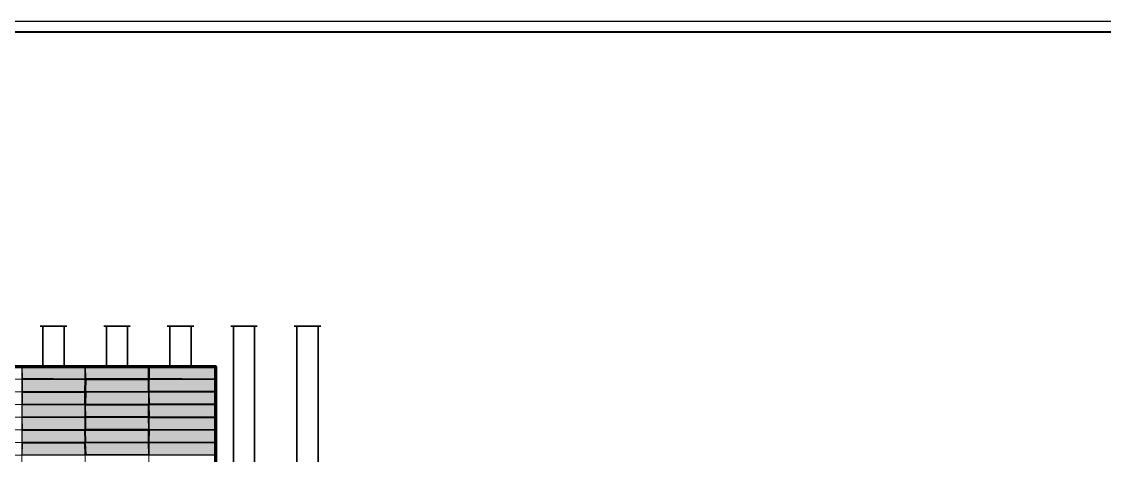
# Model space of a CAD drawing. Extents: x -50000 to 1632000, y -47600 to 308800.
# Drawn here: x 125987 to 228308, y 267783 to 308800 of the extents above; entities that cross this region are included whole.
import ezdxf

# ---------------------------------------------------------------- set-up
doc = ezdxf.new("R2010")
doc.units = 0
doc.header["$MEASUREMENT"] = 0
doc.layers.get('Defpoints').update_dxf_attribs({"color": 6})
doc.layers.add('1', color=7, linetype='Continuous')

msp = doc.modelspace()

# ---------------------------------------------------------------- hatches: boundary and pattern name
at = {"layer": '1', "linetype": 'Continuous'}
h = msp.add_hatch(color=251, dxfattribs=at)
h.dxf.hatch_style = 1
h.paths.add_polyline_path([(131969, 276168), (126034.1, 276159.7), (126069.7, 275074.4), (131943.1, 275033.5)])
h = msp.add_hatch(color=251, dxfattribs=at)
h.dxf.hatch_style = 1
h.paths.add_polyline_path([(137955.7, 276170.7), (132034.6, 276170.8), (132054.1, 275052.9), (137956.9, 275062.3)])
h = msp.add_hatch(color=251, dxfattribs=at)
h.dxf.hatch_style = 1
h.paths.add_polyline_path([(144227.6, 276154.2), (138057.9, 276135), (138072.7, 275068.9), (144267.9, 275029.7)])
h = msp.add_hatch(color=251, dxfattribs=at)
h.dxf.hatch_style = 1
h.paths.add_polyline_path([(131959.6, 274935.6), (126068.5, 274943.9), (126059.6, 273864.7), (131934.5, 273827.8)])
h = msp.add_hatch(color=251, dxfattribs=at)
h.dxf.hatch_style = 1
h.paths.add_polyline_path([(137942.1, 274934.8), (132069.6, 274930.8), (132059.9, 273838.8), (137946.7, 273826.3)])
h = msp.add_hatch(color=251, dxfattribs=at)
h.dxf.hatch_style = 1
h.paths.add_polyline_path([(144262.6, 274972.2), (138045.4, 274948.7), (138042.5, 273865.5), (144243.9, 273845.2)])
h = msp.add_hatch(color=251, dxfattribs=at)
h.dxf.hatch_style = 1
h.paths.add_polyline_path([(131938.2, 273737.9), (126054.7, 273742.6), (126068, 272627.5), (131938.4, 272628.7)])
h = msp.add_hatch(color=251, dxfattribs=at)
h.dxf.hatch_style = 1
h.paths.add_polyline_path([(137968.1, 273729.4), (132071.4, 273751.4), (132065.6, 272626.7), (137973.3, 272638.4)])
h = msp.add_hatch(color=251, dxfattribs=at)
h.dxf.hatch_style = 1
h.paths.add_polyline_path([(144271.2, 273747.2), (138027.3, 273762.2), (138055.4, 272646.7), (144259.8, 272649)])
h = msp.add_hatch(color=251, dxfattribs=at)
h.dxf.hatch_style = 1
h.paths.add_polyline_path([(131960.3, 272535.1), (126028.1, 272563.8), (126049.9, 271448.1), (131969, 271432.4)])
h = msp.add_hatch(color=251, dxfattribs=at)
h.dxf.hatch_style = 1
h.paths.add_polyline_path([(137957.5, 272541.2), (132033.5, 272545), (132061.9, 271457.8), (137928.8, 271470.1)])
h = msp.add_hatch(color=251, dxfattribs=at)
h.dxf.hatch_style = 1
h.paths.add_polyline_path([(144259.5, 272569.3), (138044.5, 272573.6), (138060.6, 271455.9), (144247.1, 271435.2)])
h = msp.add_hatch(color=251, dxfattribs=at)
h.dxf.hatch_style = 1
h.paths.add_polyline_path([(131946.6, 271326.2), (126031.6, 271361.6), (126063.6, 270243.3), (131967.3, 270263.8)])
h = msp.add_hatch(color=251, dxfattribs=at)
h.dxf.hatch_style = 1
h.paths.add_polyline_path([(137956.8, 271339), (132054.5, 271358.9), (132045.8, 270247.7), (137974.2, 270250.3)])
h = msp.add_hatch(color=251, dxfattribs=at)
h.dxf.hatch_style = 1
h.paths.add_polyline_path([(144246.4, 271347), (138036.4, 271345), (138035.4, 270226.9), (144235.1, 270273.3)])
h = msp.add_hatch(color=251, dxfattribs=at)
h.dxf.hatch_style = 1
h.paths.add_polyline_path([(131928.2, 270142.6), (126043.6, 270146.7), (126031.6, 269026.4), (131963, 269073.3)])
h = msp.add_hatch(color=251, dxfattribs=at)
h.dxf.hatch_style = 1
h.paths.add_polyline_path([(137938.9, 270133.3), (132034, 270133.5), (132062.9, 269034.6), (137950.8, 269044.4)])
h = msp.add_hatch(color=251, dxfattribs=at)
h.dxf.hatch_style = 1
h.paths.add_polyline_path([(144260.3, 270173.4), (138072.7, 270130.4), (138035.3, 269067.6), (144247, 269025.5)])
h = msp.add_hatch(color=251, dxfattribs=at)
h.dxf.hatch_style = 1
h.paths.add_polyline_path([(131929.1, 268951.5), (126052.8, 268942.1), (126027, 267831), (131971.3, 267854)])
h = msp.add_hatch(color=251, dxfattribs=at)
h.dxf.hatch_style = 1
h.paths.add_polyline_path([(137953.9, 268956.8), (132033.1, 268959.6), (132073.2, 267868.7), (137970.7, 267855.7)])
h = msp.add_hatch(color=251, dxfattribs=at)
h.dxf.hatch_style = 1
h.paths.add_polyline_path([(144251.6, 268969.9), (138053.7, 268974), (138043.8, 267854.5), (144255.8, 267837.7)])

# ---------------------------------------------------------------- linework, layer by layer
at = {"layer": '1', "linetype": 'Continuous', "lineweight": 35}
for p, q in [((127750, 280000), (130250, 280000)), ((128000, 279999.9), (128000, 276200)), ((130000, 279999.9), (130000, 276200)), ((133750, 280000), (136250, 280000)), ((134000, 279999.9), (134000, 276200)), ((136000, 279999.9), (136000, 276200)), ((139750, 280000), (142250, 280000)), ((140000, 279999.9), (140000, 276200)), ((142000, 279999.9), (142000, 276200)), ((145750, 280000), (148250, 280000)), ((146000, 280000), (146000, 258800)), ((148000, 280000), (148000, 258800)), ((151750, 280000), (154250, 280000)), ((152000, 279999.9), (152000, 260050)), ((154000, 279999.9), (154000, 260050))]:
    msp.add_line(p, q, dxfattribs=at)
at = {"layer": '1', "color": 8, "linetype": 'Continuous', "lineweight": 13}
for p, q in [((144300, 276200), (119700, 276200)), ((126000, 221000), (126000, 276200)), ((132000, 221000), (132000, 276200)), ((138000, 221000), (138000, 276200)), ((144300, 221000), (144300, 276200)), ((144300, 275000), (119700, 275000)), ((144300, 273800), (119700, 273800)), ((144300, 272600), (119700, 272600)), ((144300, 271400), (119700, 271400)), ((144300, 270200), (119700, 270200)), ((144300, 269000), (119700, 269000)), ((144300, 267800), (119700, 267800))]:
    msp.add_line(p, q, dxfattribs=at)
at = {"layer": '1', "color": 7, "linetype": 'Continuous', "lineweight": 9}
for p, q in [((126034.1, 276159.7), (131969, 276168)), ((126069.7, 275074.4), (126034.1, 276159.7)), ((131943.1, 275033.5), (131969, 276168)), ((132034.6, 276170.8), (137955.7, 276170.7)), ((132054.1, 275052.9), (132034.6, 276170.8)), ((137956.9, 275062.3), (137955.7, 276170.7)), ((138057.9, 276135), (144227.6, 276154.2)), ((138072.7, 275068.9), (138057.9, 276135)), ((144267.9, 275029.7), (144227.6, 276154.2)), ((126059.6, 273864.7), (126068.5, 274943.9)), ((126068.5, 274943.9), (131959.6, 274935.6)), ((126069.7, 275074.4), (131943.1, 275033.5)), ((131934.5, 273827.8), (131959.6, 274935.6)), ((132054.1, 275052.9), (137956.9, 275062.3)), ((132059.9, 273838.8), (132069.6, 274930.8)), ((132069.6, 274930.8), (137942.1, 274934.8)), ((137946.7, 273826.3), (137942.1, 274934.8)), ((138042.5, 273865.5), (138045.4, 274948.7)), ((138045.4, 274948.7), (144262.6, 274972.2)), ((138072.7, 275068.9), (144267.9, 275029.7)), ((144243.9, 273845.2), (144262.6, 274972.2)), ((126054.7, 273742.6), (131938.2, 273737.9)), ((126068, 272627.5), (126054.7, 273742.6)), ((126059.6, 273864.7), (131934.5, 273827.8)), ((131938.4, 272628.7), (131938.2, 273737.9)), ((132059.9, 273838.8), (137946.7, 273826.3)), ((132065.6, 272626.7), (132071.4, 273751.4)), ((132071.4, 273751.4), (137968.1, 273729.4)), ((137973.3, 272638.4), (137968.1, 273729.4)), ((138027.3, 273762.2), (144271.2, 273747.2)), ((138055.4, 272646.7), (138027.3, 273762.2)), ((138042.5, 273865.5), (144243.9, 273845.2)), ((144259.8, 272649), (144271.2, 273747.2)), ((126028.1, 272563.8), (131960.3, 272535.1)), ((126049.9, 271448.1), (126028.1, 272563.8)), ((126068, 272627.5), (131938.4, 272628.7)), ((131969, 271432.4), (131960.3, 272535.1)), ((132033.5, 272545), (137957.5, 272541.2)), ((132061.9, 271457.8), (132033.5, 272545)), ((132065.6, 272626.7), (137973.3, 272638.4)), ((137928.8, 271470.1), (137957.5, 272541.2)), ((138044.5, 272573.6), (144259.5, 272569.3)), ((138060.6, 271455.9), (138044.5, 272573.6)), ((138055.4, 272646.7), (144259.8, 272649)), ((144247.1, 271435.2), (144259.5, 272569.3)), ((126031.6, 271361.6), (131946.6, 271326.2)), ((126063.6, 270243.3), (126031.6, 271361.6)), ((126049.9, 271448.1), (131969, 271432.4)), ((131967.3, 270263.8), (131946.6, 271326.2)), ((132045.8, 270247.7), (132054.5, 271358.9)), ((132054.5, 271358.9), (137956.8, 271339)), ((132061.9, 271457.8), (137928.8, 271470.1)), ((137974.2, 270250.3), (137956.8, 271339)), ((138035.4, 270226.9), (138036.4, 271345)), ((138036.4, 271345), (144246.4, 271347)), ((138060.6, 271455.9), (144247.1, 271435.2)), ((144235.1, 270273.3), (144246.4, 271347)), ((126031.6, 269026.4), (126043.6, 270146.7)), ((126043.6, 270146.7), (131928.2, 270142.6)), ((126063.6, 270243.3), (131967.3, 270263.8)), ((131963, 269073.3), (131928.2, 270142.6)), ((132034, 270133.5), (137938.9, 270133.3)), ((132062.9, 269034.6), (132034, 270133.5)), ((132045.8, 270247.7), (137974.2, 270250.3)), ((137950.8, 269044.4), (137938.9, 270133.3)), ((138035.3, 269067.6), (138072.7, 270130.4)), ((138035.4, 270226.9), (144235.1, 270273.3)), ((138072.7, 270130.4), (144260.3, 270173.4)), ((144247, 269025.5), (144260.3, 270173.4)), ((126027, 267831), (126052.8, 268942.1)), ((126031.6, 269026.4), (131963, 269073.3)), ((126052.8, 268942.1), (131929.1, 268951.5)), ((131971.3, 267854), (131929.1, 268951.5)), ((132033.1, 268959.6), (137953.9, 268956.8)), ((132073.2, 267868.7), (132033.1, 268959.6)), ((132062.9, 269034.6), (137950.8, 269044.4)), ((137970.7, 267855.7), (137953.9, 268956.8)), ((138035.3, 269067.6), (144247, 269025.5)), ((138043.8, 267854.5), (138053.7, 268974)), ((138053.7, 268974), (144251.6, 268969.9)), ((144255.8, 267837.7), (144251.6, 268969.9)), ((126027, 267831), (131971.3, 267854)), ((132000, 267800), (132073.2, 267868.7)), ((132073.2, 267868.7), (137970.7, 267855.7)), ((138043.8, 267854.5), (144255.8, 267837.7))]:
    msp.add_line(p, q, dxfattribs=at)
at = {"layer": '1', "linetype": 'Continuous', "lineweight": 40, "flags": 128}
msp.add_lwpolyline([(-46000, 191000), (453600, 191000), (453600, 307800), (-46000, 307800)], close=True, dxfattribs=at)
at = {"layer": '1', "lineweight": 70}
msp.add_lwpolyline([(119700, 221000), (119700, 276200), (144300, 276200), (144300, 221000)], dxfattribs=at)
at = {"layer": 'Defpoints'}
msp.add_lwpolyline([(118200, 190000), (286400, 190000), (286400, 308800), (118200, 308800)], close=True, dxfattribs=at)

doc.saveas('drawing.dxf')
